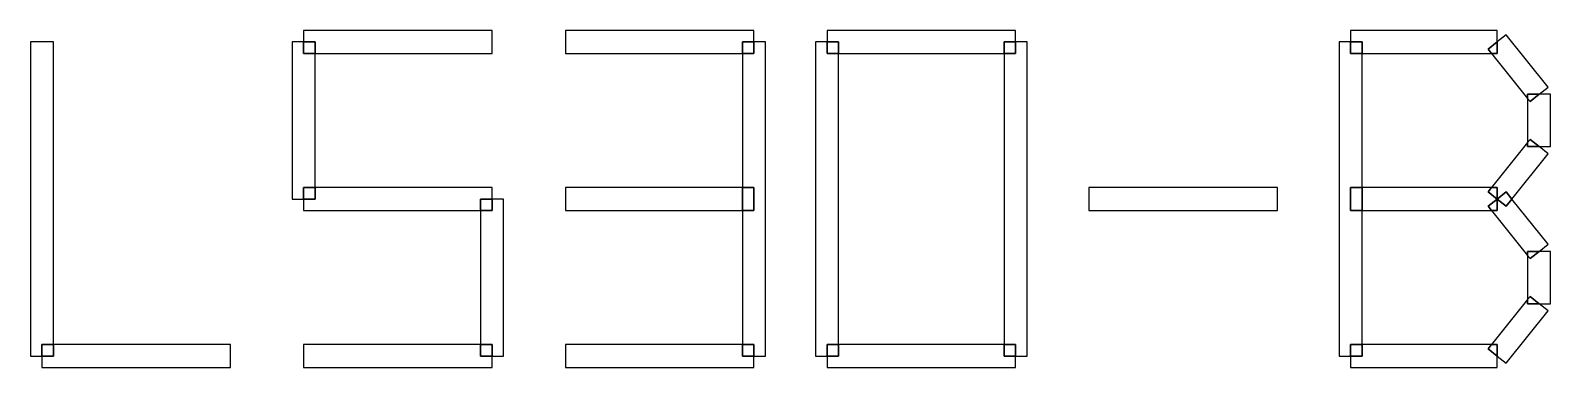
# Model space of a CAD drawing. Header units: millimetres. Extents: x -7.3 to 7.3, y -1.6 to 1.6.
import ezdxf

# ---------------------------------------------------------------- set-up
doc = ezdxf.new("R2010")
doc.units = ezdxf.units.MM
doc.layers.add('LASER_MARK', color=7, linetype='Continuous')

msp = doc.modelspace()

# ---------------------------------------------------------------- linework, layer by layer
at = {"layer": 'LASER_MARK'}
for points in [[(-2.85, 1.39), (-2.85, 1.61), (-4.65, 1.61), (-4.65, 1.5), (-4.54, 1.5), (-4.54, 1.39)], [(-2.15, 1.61), (-2.15, 1.39), (-0.46, 1.39), (-0.46, 1.5), (-0.35, 1.5), (-0.35, 1.61)], [(0.35, 1.5), (0.46, 1.5), (0.46, 1.39), (2.04, 1.39), (2.04, 1.5), (2.15, 1.5), (2.15, 1.61), (0.35, 1.61)], [(5.35, 1.5), (5.46, 1.5), (5.46, 1.39), (6.697, 1.39), (6.664, 1.431), (6.75, 1.5), (6.75, 1.61), (5.35, 1.61)], [(-7.04, 1.5), (-7.26, 1.5), (-7.26, -1.5), (-7.15, -1.5), (-7.15, -1.39), (-7.04, -1.39)], [(-4.54, 1.39), (-4.65, 1.39), (-4.65, 1.5), (-4.76, 1.5), (-4.76, 0), (-4.65, 0), (-4.65, 0.11), (-4.54, 0.11)], [(-4.54, 1.39), (-4.54, 1.5), (-4.65, 1.5), (-4.65, 1.39)], [(-0.35, 1.5), (-0.35, 1.39), (-0.46, 1.39), (-0.46, 0.11), (-0.35, 0.11), (-0.35, -0.11), (-0.46, -0.11), (-0.46, -1.39), (-0.35, -1.39), (-0.35, -1.5), (-0.24, -1.5), (-0.24, 1.5)], [(-0.35, 1.5), (-0.46, 1.5), (-0.46, 1.39), (-0.35, 1.39)], [(0.35, -1.5), (0.35, -1.39), (0.46, -1.39), (0.46, 1.39), (0.35, 1.39), (0.35, 1.5), (0.24, 1.5), (0.24, -1.5)], [(0.35, 1.5), (0.35, 1.39), (0.46, 1.39), (0.46, 1.5)], [(2.15, 1.5), (2.15, 1.39), (2.04, 1.39), (2.04, -1.39), (2.15, -1.39), (2.15, -1.5), (2.26, -1.5), (2.26, 1.5)], [(2.15, 1.5), (2.04, 1.5), (2.04, 1.39), (2.15, 1.39)], [(5.46, -0.11), (5.35, -0.11), (5.35, 0.11), (5.46, 0.11), (5.46, 1.39), (5.35, 1.39), (5.35, 1.5), (5.24, 1.5), (5.24, -1.5), (5.35, -1.5), (5.35, -1.39), (5.46, -1.39)], [(5.35, 1.5), (5.35, 1.39), (5.46, 1.39), (5.46, 1.5)], [(6.75, 1.5), (6.664, 1.431), (6.697, 1.39), (6.75, 1.39)], [(6.75, 1.5), (6.75, 1.39), (6.697, 1.39), (7.04, 0.961), (7.04, 1), (7.15, 1), (7.236, 1.069), (6.836, 1.569)], [(7.15, 1), (7.064, 0.931), (7.04, 0.961), (7.04, 0.539), (7.064, 0.569), (7.15, 0.5), (7.26, 0.5), (7.26, 1)], [(7.15, 1), (7.04, 1), (7.04, 0.961), (7.064, 0.931)], [(7.15, 0.5), (7.04, 0.5), (7.04, 0.539), (6.697, 0.11), (6.75, 0.11), (6.75, 0), (6.836, 0.069), (6.891, 0), (7.236, 0.431)], [(7.15, 0.5), (7.064, 0.569), (7.04, 0.539), (7.04, 0.5)], [(-4.54, 0.11), (-4.54, 0), (-4.65, 0), (-4.65, -0.11), (-2.96, -0.11), (-2.96, 0), (-2.85, 0), (-2.85, 0.11)], [(-4.54, 0.11), (-4.65, 0.11), (-4.65, 0), (-4.54, 0)], [(-2.85, 0), (-2.85, -0.11), (-2.96, -0.11), (-2.96, -1.39), (-2.85, -1.39), (-2.85, -1.5), (-2.74, -1.5), (-2.74, 0)], [(-2.85, 0), (-2.96, 0), (-2.96, -0.11), (-2.85, -0.11)], [(-2.15, 0.11), (-2.15, -0.11), (-0.46, -0.11), (-0.46, 0.11)], [(-0.46, 0.11), (-0.46, -0.11), (-0.35, -0.11), (-0.35, 0.11)], [(4.65, 0.11), (2.85, 0.11), (2.85, -0.11), (4.65, -0.11)], [(5.46, -0.11), (5.46, 0.11), (5.35, 0.11), (5.35, -0.11)], [(6.75, 0), (6.664, 0.069), (6.697, 0.11), (5.46, 0.11), (5.46, -0.11), (6.697, -0.11), (6.664, -0.069)], [(6.75, 0), (6.75, 0.11), (6.697, 0.11), (6.664, 0.069)], [(6.75, 0), (6.664, -0.069), (6.697, -0.11), (6.75, -0.11)], [(6.891, 0), (6.836, -0.069), (6.75, 0), (6.75, -0.11), (6.697, -0.11), (7.04, -0.539), (7.04, -0.5), (7.15, -0.5), (7.236, -0.431)], [(6.891, 0), (6.836, 0.069), (6.75, 0), (6.836, -0.069)], [(7.15, -0.5), (7.064, -0.569), (7.04, -0.539), (7.04, -0.961), (7.064, -0.931), (7.15, -1), (7.26, -1), (7.26, -0.5)], [(7.15, -0.5), (7.04, -0.5), (7.04, -0.539), (7.064, -0.569)], [(7.15, -1), (7.04, -1), (7.04, -0.961), (6.697, -1.39), (6.75, -1.39), (6.75, -1.5), (6.836, -1.569), (7.236, -1.069)], [(7.15, -1), (7.064, -0.931), (7.04, -0.961), (7.04, -1)], [(-7.04, -1.39), (-7.04, -1.5), (-7.15, -1.5), (-7.15, -1.61), (-5.35, -1.61), (-5.35, -1.39)], [(-7.04, -1.39), (-7.15, -1.39), (-7.15, -1.5), (-7.04, -1.5)], [(-2.85, -1.61), (-2.85, -1.5), (-2.96, -1.5), (-2.96, -1.39), (-4.65, -1.39), (-4.65, -1.61)], [(-2.85, -1.5), (-2.85, -1.39), (-2.96, -1.39), (-2.96, -1.5)], [(-0.35, -1.61), (-0.35, -1.5), (-0.46, -1.5), (-0.46, -1.39), (-2.15, -1.39), (-2.15, -1.61)], [(-0.35, -1.5), (-0.35, -1.39), (-0.46, -1.39), (-0.46, -1.5)], [(2.15, -1.61), (2.15, -1.5), (2.04, -1.5), (2.04, -1.39), (0.46, -1.39), (0.46, -1.5), (0.35, -1.5), (0.35, -1.61)], [(0.46, -1.5), (0.46, -1.39), (0.35, -1.39), (0.35, -1.5)], [(2.15, -1.5), (2.15, -1.39), (2.04, -1.39), (2.04, -1.5)], [(6.75, -1.61), (6.75, -1.5), (6.664, -1.431), (6.697, -1.39), (5.46, -1.39), (5.46, -1.5), (5.35, -1.5), (5.35, -1.61)], [(5.46, -1.39), (5.35, -1.39), (5.35, -1.5), (5.46, -1.5)], [(6.75, -1.5), (6.75, -1.39), (6.697, -1.39), (6.664, -1.431)]]:
    msp.add_lwpolyline(points, close=True, dxfattribs=at)

doc.saveas('drawing.dxf')
